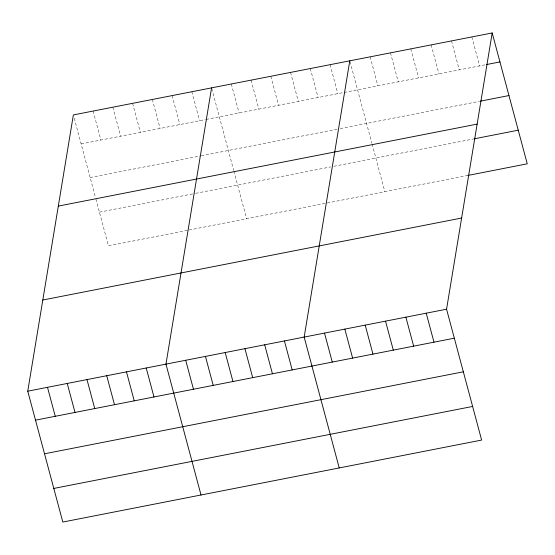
<?xml version="1.0" encoding="UTF-8"?>
<svg xmlns="http://www.w3.org/2000/svg" width="555" height="555" viewBox="0 0 555 555"><rect width="100%" height="100%" fill="white"/><g stroke="black" fill="none" stroke-linecap="round" stroke-linejoin="round"><path stroke-width="0.42" stroke-dasharray="2.77 2.08" d="M81.134 143.911L205.357 119.596M206.182 119.436L485.542 64.755M90.146 177.538L200.383 155.955M201.208 155.795L336.947 129.225M340.236 128.58L479.291 101.364M99.428 212.176L194.854 193.494M195.679 193.334L330.6 166.923M333.888 166.285L473.318 138.993M187.41 230.339L108.433 245.796L95.668 198.156M189.054 230.013L325.618 203.283M327.263 202.963L467.921 175.429M471.84 36.935L479.61 65.92M451.499 40.917L459.262 69.902M431.159 44.899L438.922 73.884M410.818 48.882L418.581 77.86M390.47 52.864L398.24 81.842M370.129 56.846L377.899 85.824M350.011 61.654L371.864 143.225M372.086 144.05L384.851 191.69M330.045 64.692L337.808 93.67M310.3 68.556L318.064 97.534M290.556 72.421L298.319 101.405M270.812 76.285L278.575 105.27M251.068 80.149L258.831 109.134M231.324 84.013L239.087 112.998M211.802 88.703L233.655 170.274M233.877 171.1L246.642 218.746M191.836 91.742L199.599 120.726M172.092 95.606L179.855 124.591M152.347 99.47L160.111 128.455M132.603 103.334L140.366 132.319M112.859 107.198L120.622 136.183M93.115 111.062L100.878 140.047M74.259 118.243L95.446 197.33"/><path stroke-width="0.83" d="M492.188 32.953L446.567 309.204L481.629 440.073L62.812 522.047L27.75 391.185L73.371 114.927L492.188 32.953L527.25 163.815L467.921 175.429M211.58 87.877L165.959 364.129L201.021 494.998M349.789 60.821L304.168 337.079L339.23 467.941M486.388 64.588L499.951 61.938M480.144 101.197L508.963 95.557M58.317 206.092L477.127 124.112M474.164 138.826L518.238 130.196M42.804 300.019L461.621 218.039M27.75 391.185L446.567 309.204M35.513 420.163L454.33 338.189M44.525 453.789L463.342 371.808M53.807 488.428L472.624 406.447M426.219 313.186L433.989 342.171M405.878 317.169L413.648 346.153M385.538 321.151L393.301 350.136M365.197 325.133L372.96 354.118M344.849 329.115L352.619 358.1M324.508 333.097L332.278 362.082M284.424 340.943L292.187 369.928M264.679 344.808L272.443 373.792M244.935 348.672L252.698 377.657M225.191 352.536L232.954 381.521M205.447 356.4L213.21 385.385M185.703 360.264L193.466 389.249M146.215 367.993L153.978 396.978M126.471 371.857L134.234 400.842M106.727 375.721L114.49 404.706M86.982 379.585L94.745 408.57M67.238 383.45L75.001 412.434M47.494 387.321L55.257 416.299"/></g></svg>
